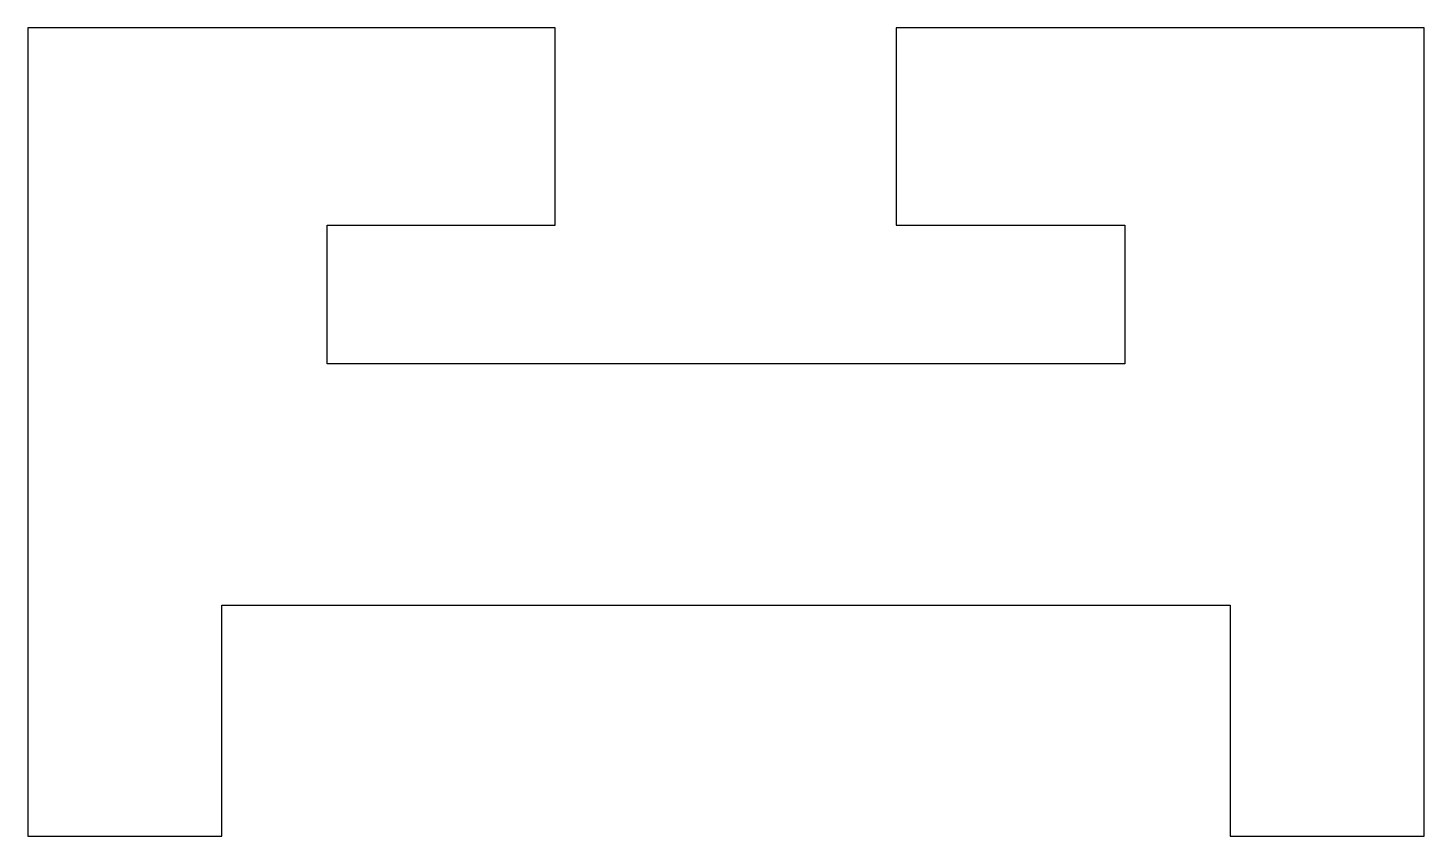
# Model space of a CAD drawing. Header units: millimetres. Extents: x 19.1 to 43.3, y 8.6 to 22.6.
import ezdxf

# ---------------------------------------------------------------- set-up
doc = ezdxf.new("R2010")
doc.units = ezdxf.units.MM
doc.layers.add('Corte exterior', color=1, linetype='Continuous', true_color=0xff0000)

msp = doc.modelspace()

# ---------------------------------------------------------------- linework, layer by layer
at = {"layer": 'Corte exterior', "flags": 128}
msp.add_lwpolyline([(31.7, 16.783), (24.293, 16.783), (24.293, 19.183), (28.24, 19.183), (28.24, 22.6), (19.113, 22.6), (19.113, 8.6), (22.468, 8.6), (22.468, 12.6), (39.932, 12.6), (39.932, 8.6), (43.287, 8.6), (43.287, 22.6), (34.147, 22.6), (34.147, 19.183), (38.107, 19.183), (38.107, 16.783), (31.7, 16.783)], dxfattribs=at)

doc.saveas('drawing.dxf')
